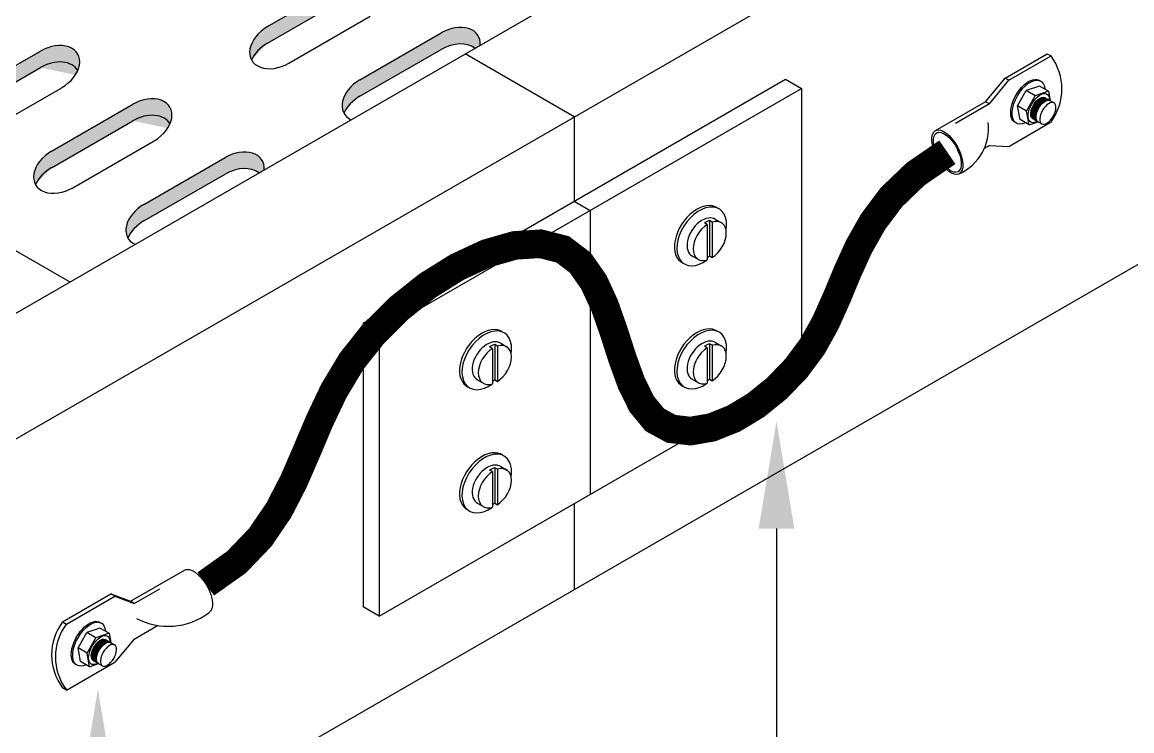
# Model space of a CAD drawing. Header units: millimetres. Extents: x 73539 to 164333, y 19300 to 40000.
# Drawn here: x 123665 to 125606, y 31229 to 32469 of the extents above; entities that cross this region are included whole.
import ezdxf

# ---------------------------------------------------------------- set-up
doc = ezdxf.new("R2010")
doc.units = ezdxf.units.MM
doc.layers.add('beam', color=1, linetype='Continuous', lineweight=25)

msp = doc.modelspace()

# ---------------------------------------------------------------- hatches: boundary and pattern name
h = msp.add_hatch()
h.set_pattern_fill('ANSI31', color=250, scale=5, angle=330, style=0)
h.set_pattern_definition([(15, (61424.906, -1722.277), (-4.1087523, 15.3340725), [])])
edge = h.paths.add_edge_path()
edge.add_ellipse((127837.2, 35476.5), major_axis=(-19.4, 33.6), ratio=0.56561, start_angle=180, end_angle=360)
edge.add_line((127817.9, 35510), (118959.2, 30395.5))
edge.add_ellipse((118966.4, 30354.9), major_axis=(-23, 39.9), ratio=0.56561, start_angle=212.6369, end_angle=327.3631, ccw=False)
edge.add_line((119000.8, 30330), (127856.6, 35442.9))
h = msp.add_hatch(color=250)
h.dxf.hatch_style = 1
edge = h.paths.add_edge_path()
edge.add_ellipse((124255.1, 32482.9), major_axis=(-46.4, -26.8), ratio=0.689985, start_angle=179.6182, end_angle=270, ccw=False)
edge.add_ellipse((124255.1, 32511.8), major_axis=(-46.4, -26.8), ratio=0.689985, start_angle=136.9407, end_angle=270)
edge.add_line((124236.6, 32543.8), (124094.5, 32461.8))
edge.add_ellipse((124113, 32429.7), major_axis=(-46.4, -26.8), ratio=0.689985, start_angle=270, end_angle=359.6182)
edge.add_ellipse((124113, 32400.9), major_axis=(-46.4, -26.8), ratio=0.689985, start_angle=270, end_angle=316.9407, ccw=False)
edge.add_line((124094.5, 32432.9), (124236.6, 32514.9))
h = msp.add_hatch(color=250)
h.dxf.hatch_style = 1
h.paths.add_polyline_path([(124456.7, 32423.7), (124466.4, 32429.3), (124466.4, 32429.8), (124466.5, 32431.3), (124466.4, 32432.7), (124466.4, 32434.1), (124466.2, 32435.5), (124466, 32436.9), (124465.7, 32438.2), (124465.4, 32439.6), (124465, 32440.9), (124464.5, 32442.1), (124464, 32443.4), (124463.4, 32444.6), (124462.7, 32445.7), (124462, 32446.9), (124461.2, 32448), (124460.4, 32449), (124459.5, 32450), (124458.5, 32451), (124457.5, 32451.9), (124456.5, 32452.8), (124455.4, 32453.7), (124454.2, 32454.5), (124453, 32455.2), (124451.7, 32455.9), (124450.4, 32456.6), (124449, 32457.2), (124447.6, 32457.7), (124446.2, 32458.2), (124444.7, 32458.7), (124443.2, 32459.1), (124441.7, 32459.4), (124440.1, 32459.7), (124438.5, 32460), (124436.8, 32460.1), (124435.2, 32460.3), (124433.5, 32460.3), (124431.8, 32460.4), (124430, 32460.3), (124428.3, 32460.2), (124426.5, 32460.1), (124424.7, 32459.9), (124422.9, 32459.6), (124421.1, 32459.3), (124419.3, 32458.9), (124417.5, 32458.5), (124415.7, 32458.1), (124413.9, 32457.5), (124412.1, 32457), (124410.3, 32456.3), (124408.5, 32455.7), (124406.7, 32454.9), (124404.9, 32454.2), (124403.2, 32453.3), (124401.4, 32452.5), (124399.7, 32451.6), (124398, 32450.6), (124255.9, 32368.6), (124254.8, 32367.9), (124253.7, 32367.2), (124252.6, 32366.5), (124251.5, 32365.8), (124250.4, 32365.1), (124249.3, 32364.3), (124248.3, 32363.6), (124247.2, 32362.8), (124246.2, 32362), (124245.2, 32361.2), (124244.2, 32360.3), (124243.3, 32359.5), (124242.3, 32358.6), (124241.4, 32357.7), (124240.5, 32356.9), (124239.6, 32356), (124238.8, 32355), (124237.9, 32354.1), (124237.1, 32353.2), (124236.3, 32352.3), (124235.5, 32351.3), (124234.8, 32350.3), (124234, 32349.4), (124233.3, 32348.4), (124232.6, 32347.4), (124232, 32346.4), (124231.3, 32345.4), (124230.7, 32344.4), (124230.2, 32343.4), (124229.6, 32342.4), (124229.1, 32341.4), (124228.6, 32340.4), (124228.1, 32339.4), (124227.7, 32338.4), (124227.2, 32337.3), (124226.9, 32336.3), (124226.5, 32335.3), (124226.2, 32334.3), (124225.9, 32333.3), (124225.6, 32332.2), (124225.3, 32331.2), (124225.1, 32330.2), (124224.9, 32329.2), (124224.8, 32328.2), (124224.7, 32327.2), (124224.6, 32326.2), (124224.5, 32325.2), (124224.5, 32324.3), (124224.4, 32323.3), (124224.5, 32322.3), (124224.5, 32321.4), (124224.6, 32320.4), (124224.7, 32319.5), (124224.9, 32318.6), (124225, 32317.6), (124225.2, 32316.7), (124225.5, 32315.9), (124225.7, 32315), (124226, 32314.1), (124226.3, 32313.3), (124226.7, 32312.4), (124227, 32311.6), (124227.4, 32310.8), (124227.9, 32310), (124228.1, 32310.5), (124228.3, 32311), (124228.6, 32311.6), (124228.9, 32312.1), (124229.1, 32312.6), (124229.4, 32313.2), (124229.7, 32313.7), (124230, 32314.2), (124230.3, 32314.8), (124230.6, 32315.3), (124230.9, 32315.8), (124231.2, 32316.3), (124231.5, 32316.9), (124231.9, 32317.4), (124232.2, 32317.9), (124232.5, 32318.4), (124232.9, 32318.9), (124233.2, 32319.4), (124233.6, 32320), (124234, 32320.5), (124234.4, 32321), (124234.8, 32321.5), (124235.1, 32322), (124235.5, 32322.5), (124235.9, 32323), (124236.4, 32323.5), (124236.8, 32324), (124237.2, 32324.5), (124237.6, 32325), (124238.1, 32325.4), (124238.5, 32325.9), (124239, 32326.4), (124239.4, 32326.9), (124239.9, 32327.3), (124240.3, 32327.8), (124240.8, 32328.3), (124241.3, 32328.7), (124241.8, 32329.2), (124242.3, 32329.7), (124242.7, 32330.1), (124243.2, 32330.6), (124243.7, 32331), (124244.2, 32331.5), (124244.8, 32331.9), (124245.3, 32332.3), (124245.8, 32332.8), (124246.3, 32333.2), (124246.9, 32333.6), (124247.4, 32334), (124247.9, 32334.4), (124248.5, 32334.8), (124249, 32335.2), (124249.6, 32335.6), (124250.1, 32336), (124250.7, 32336.4), (124251.3, 32336.8), (124251.8, 32337.2), (124252.4, 32337.6), (124253, 32337.9), (124253.6, 32338.3), (124254.1, 32338.7), (124254.7, 32339), (124255.3, 32339.4), (124255.9, 32339.7), (124398, 32421.8), (124399.2, 32422.4), (124400.3, 32423), (124401.5, 32423.7), (124402.7, 32424.2), (124403.9, 32424.8), (124405.1, 32425.4), (124406.3, 32425.9), (124407.5, 32426.4), (124408.7, 32426.9), (124409.9, 32427.3), (124411.1, 32427.8), (124412.3, 32428.2), (124413.6, 32428.6), (124414.8, 32428.9), (124416, 32429.3), (124417.3, 32429.6), (124418.5, 32429.9), (124419.7, 32430.2), (124421, 32430.4), (124422.2, 32430.6), (124423.4, 32430.8), (124424.6, 32431), (124425.8, 32431.1), (124427, 32431.3), (124428.2, 32431.4), (124429.4, 32431.4), (124430.6, 32431.5), (124431.8, 32431.5), (124433, 32431.5), (124434.1, 32431.5), (124435.3, 32431.4), (124436.4, 32431.3), (124437.5, 32431.2), (124438.6, 32431.1), (124439.7, 32430.9), (124440.8, 32430.7), (124441.9, 32430.5), (124442.9, 32430.3), (124444, 32430), (124445, 32429.8), (124446, 32429.5), (124447, 32429.1), (124447.9, 32428.8), (124448.9, 32428.4), (124449.8, 32428), (124450.7, 32427.6), (124451.6, 32427.1), (124452.5, 32426.6), (124453.3, 32426.2), (124454.1, 32425.6), (124454.9, 32425.1), (124455.7, 32424.5), (124456.5, 32424)])
h = msp.add_hatch(color=250)
h.dxf.hatch_style = 1
edge = h.paths.add_edge_path()
edge.add_ellipse((123715.9, 32358), major_axis=(-46.4, -26.8), ratio=0.689985, start_angle=179.6182, end_angle=270, ccw=False)
edge.add_ellipse((123715.9, 32386.9), major_axis=(-46.4, -26.8), ratio=0.689985, start_angle=136.9407, end_angle=270)
edge.add_line((123697.4, 32418.9), (123555.3, 32336.8))
edge.add_ellipse((123573.8, 32304.8), major_axis=(-46.4, -26.8), ratio=0.689985, start_angle=270, end_angle=359.6182)
edge.add_ellipse((123573.8, 32276), major_axis=(-46.4, -26.8), ratio=0.689985, start_angle=270, end_angle=316.9407, ccw=False)
edge.add_line((123555.3, 32308), (123697.4, 32390))
h = msp.add_hatch(color=250)
h.dxf.hatch_style = 1
edge = h.paths.add_edge_path()
edge.add_ellipse((123877.3, 32264.8), major_axis=(-46.4, -26.8), ratio=0.689985, start_angle=179.6182, end_angle=270, ccw=False)
edge.add_ellipse((123877.3, 32293.7), major_axis=(-46.4, -26.8), ratio=0.689985, start_angle=136.9407, end_angle=270)
edge.add_line((123858.8, 32325.7), (123716.7, 32243.7))
edge.add_ellipse((123735.2, 32211.6), major_axis=(-46.4, -26.8), ratio=0.689985, start_angle=270, end_angle=359.6182)
edge.add_ellipse((123735.2, 32182.8), major_axis=(-46.4, -26.8), ratio=0.689985, start_angle=270, end_angle=316.9407, ccw=False)
edge.add_line((123716.7, 32214.8), (123858.8, 32296.8))
h = msp.add_hatch(color=250)
h.dxf.hatch_style = 1
h.paths.add_polyline_path([(124079, 32205.6), (124088.6, 32211.2), (124088.6, 32211.7), (124088.7, 32213.2), (124088.7, 32214.6), (124088.6, 32216), (124088.4, 32217.4), (124088.2, 32218.8), (124087.9, 32220.1), (124087.6, 32221.5), (124087.2, 32222.7), (124086.7, 32224), (124086.2, 32225.3), (124085.6, 32226.5), (124084.9, 32227.6), (124084.2, 32228.8), (124083.4, 32229.9), (124082.6, 32230.9), (124081.7, 32231.9), (124080.8, 32232.9), (124079.8, 32233.8), (124078.7, 32234.7), (124077.6, 32235.6), (124076.4, 32236.4), (124075.2, 32237.1), (124073.9, 32237.8), (124072.6, 32238.5), (124071.3, 32239.1), (124069.9, 32239.6), (124068.4, 32240.1), (124067, 32240.6), (124065.4, 32241), (124063.9, 32241.3), (124062.3, 32241.6), (124060.7, 32241.9), (124059.1, 32242), (124057.4, 32242.2), (124055.7, 32242.2), (124054, 32242.2), (124052.2, 32242.2), (124050.5, 32242.1), (124048.7, 32242), (124046.9, 32241.8), (124045.1, 32241.5), (124043.3, 32241.2), (124041.5, 32240.8), (124039.7, 32240.4), (124037.9, 32239.9), (124036.1, 32239.4), (124034.3, 32238.8), (124032.5, 32238.2), (124030.7, 32237.6), (124028.9, 32236.8), (124027.1, 32236.1), (124025.4, 32235.2), (124023.6, 32234.4), (124021.9, 32233.5), (124020.2, 32232.5), (123878.1, 32150.5), (123877, 32149.8), (123875.9, 32149.1), (123874.8, 32148.4), (123873.7, 32147.7), (123872.6, 32147), (123871.6, 32146.2), (123870.5, 32145.4), (123869.5, 32144.7), (123868.5, 32143.9), (123867.5, 32143), (123866.5, 32142.2), (123865.5, 32141.4), (123864.6, 32140.5), (123863.6, 32139.6), (123862.7, 32138.7), (123861.8, 32137.8), (123861, 32136.9), (123860.1, 32136), (123859.3, 32135.1), (123858.5, 32134.1), (123857.7, 32133.2), (123857, 32132.2), (123856.2, 32131.3), (123855.5, 32130.3), (123854.9, 32129.3), (123854.2, 32128.3), (123853.6, 32127.3), (123853, 32126.3), (123852.4, 32125.3), (123851.8, 32124.3), (123851.3, 32123.3), (123850.8, 32122.3), (123850.3, 32121.3), (123849.9, 32120.3), (123849.5, 32119.2), (123849.1, 32118.2), (123848.7, 32117.2), (123848.4, 32116.2), (123848.1, 32115.2), (123847.8, 32114.1), (123847.6, 32113.1), (123847.3, 32112.1), (123847.2, 32111.1), (123847, 32110.1), (123846.9, 32109.1), (123846.8, 32108.1), (123846.7, 32107.1), (123846.7, 32106.2), (123846.7, 32105.2), (123846.7, 32104.2), (123846.7, 32103.3), (123846.8, 32102.3), (123846.9, 32101.4), (123847.1, 32100.5), (123847.2, 32099.5), (123847.4, 32098.6), (123847.7, 32097.7), (123847.9, 32096.9), (123848.2, 32096), (123848.5, 32095.1), (123848.9, 32094.3), (123849.3, 32093.5), (123849.7, 32092.7), (123850.1, 32091.9), (123850.3, 32092.4), (123850.6, 32092.9), (123850.8, 32093.5), (123851.1, 32094), (123851.4, 32094.5), (123851.6, 32095.1), (123851.9, 32095.6), (123852.2, 32096.1), (123852.5, 32096.7), (123852.8, 32097.2), (123853.1, 32097.7), (123853.4, 32098.2), (123853.7, 32098.7), (123854.1, 32099.3), (123854.4, 32099.8), (123854.8, 32100.3), (123855.1, 32100.8), (123855.5, 32101.3), (123855.8, 32101.8), (123856.2, 32102.4), (123856.6, 32102.9), (123857, 32103.4), (123857.4, 32103.9), (123857.8, 32104.4), (123858.2, 32104.9), (123858.6, 32105.4), (123859, 32105.9), (123859.4, 32106.4), (123859.9, 32106.8), (123860.3, 32107.3), (123860.7, 32107.8), (123861.2, 32108.3), (123861.6, 32108.8), (123862.1, 32109.2), (123862.6, 32109.7), (123863, 32110.2), (123863.5, 32110.6), (123864, 32111.1), (123864.5, 32111.6), (123865, 32112), (123865.5, 32112.5), (123866, 32112.9), (123866.5, 32113.3), (123867, 32113.8), (123867.5, 32114.2), (123868, 32114.6), (123868.6, 32115.1), (123869.1, 32115.5), (123869.6, 32115.9), (123870.2, 32116.3), (123870.7, 32116.7), (123871.3, 32117.1), (123871.8, 32117.5), (123872.4, 32117.9), (123872.9, 32118.3), (123873.5, 32118.7), (123874.1, 32119.1), (123874.6, 32119.5), (123875.2, 32119.8), (123875.8, 32120.2), (123876.4, 32120.6), (123877, 32120.9), (123877.5, 32121.3), (123878.1, 32121.6), (124020.2, 32203.7), (124021.4, 32204.3), (124022.5, 32204.9), (124023.7, 32205.5), (124024.9, 32206.1), (124026.1, 32206.7), (124027.3, 32207.2), (124028.5, 32207.8), (124029.7, 32208.3), (124030.9, 32208.8), (124032.1, 32209.2), (124033.3, 32209.7), (124034.6, 32210.1), (124035.8, 32210.5), (124037, 32210.8), (124038.3, 32211.2), (124039.5, 32211.5), (124040.7, 32211.8), (124041.9, 32212.1), (124043.2, 32212.3), (124044.4, 32212.5), (124045.6, 32212.7), (124046.8, 32212.9), (124048.1, 32213), (124049.3, 32213.2), (124050.5, 32213.2), (124051.7, 32213.3), (124052.8, 32213.4), (124054, 32213.4), (124055.2, 32213.4), (124056.3, 32213.3), (124057.5, 32213.3), (124058.6, 32213.2), (124059.7, 32213.1), (124060.9, 32213), (124062, 32212.8), (124063, 32212.6), (124064.1, 32212.4), (124065.2, 32212.2), (124066.2, 32211.9), (124067.2, 32211.6), (124068.2, 32211.3), (124069.2, 32211), (124070.2, 32210.7), (124071.1, 32210.3), (124072, 32209.9), (124072.9, 32209.5), (124073.8, 32209), (124074.7, 32208.5), (124075.5, 32208), (124076.4, 32207.5), (124077.2, 32207), (124077.9, 32206.4), (124078.7, 32205.9)])

# ---------------------------------------------------------------- linework, layer by layer
for p, q in [((120854.4, 30344), (128364.3, 34679.8)), ((121045.2, 30233.8), (128555, 34569.6)), ((121045.2, 29406.7), (128555, 33742.5)), ((122833.9, 32543), (123748.6, 32014.9)), ((124630.7, 32303.9), (124439.9, 32414.1)), ((124261.4, 31942.9), (125000, 32369.4)), ((125000, 32369.4), (125028, 32353.2)), ((124289.4, 31926.8), (125028, 32353.2)), ((125028, 32353.2), (125028, 31856.6)), ((125405.6, 32322.8), (125421.1, 32349.6)), ((125444.1, 32357.6), (125421.1, 32349.6)), ((125436.9, 32340.5), (125421.1, 32349.6)), ((125459.9, 32348.5), (125436.9, 32340.5)), ((125459.9, 32348.5), (125444.1, 32357.6)), ((125459.9, 32348.5), (125463, 32332.2)), ((125421.4, 32313.7), (125436.9, 32340.5)), ((125453.6, 32337.6), (125469.6, 32328.3)), ((125421.4, 32313.7), (125405.6, 32322.8)), ((125410.2, 32298.9), (125405.6, 32322.8)), ((125426, 32289.8), (125421.4, 32313.7)), ((124630.7, 32303.9), (124630.7, 32156.2)), ((125426, 32289.8), (125410.2, 32298.9)), ((125426, 32289.8), (125441.6, 32295.2)), ((125432.2, 32300.6), (125448.3, 32291.4)), ((124630.7, 32156.2), (124658.7, 32140)), ((124658.7, 32140), (124658.7, 31643.4)), ((124863.2, 32115.4), (124858.5, 32118.2)), ((124863.2, 32115.4), (124863.2, 32053.4)), ((124871.9, 32119.6), (124867.2, 32122.3)), ((124867.2, 32122.3), (124867.2, 32060.3)), ((124871.9, 32119.6), (124871.9, 32057.6)), ((124877.8, 32124.3), (124888.5, 32118.1)), ((124835.8, 32061.1), (124848.2, 32054)), ((124867.2, 32060.3), (124871.9, 32057.6)), ((124261.4, 31942.9), (124261.4, 31446.3)), ((124289.4, 31926.8), (124261.4, 31942.9)), ((124289.4, 31926.8), (124289.4, 31430.1)), ((124487.4, 31898.5), (124482.7, 31901.2)), ((124496.2, 31902.7), (124491.5, 31905.4)), ((124491.5, 31905.4), (124491.5, 31843.3)), ((124496.2, 31902.7), (124496.2, 31840.6)), ((124502, 31907.4), (124512.8, 31901.2)), ((124863.2, 31899.7), (124858.5, 31902.5)), ((124863.2, 31899.7), (124863.2, 31837.7)), ((124871.9, 31903.9), (124867.2, 31906.6)), ((124867.2, 31906.6), (124867.2, 31844.6)), ((124871.9, 31903.9), (124871.9, 31841.9)), ((124877.8, 31908.6), (124888.5, 31902.4)), ((124487.4, 31898.5), (124487.4, 31836.5)), ((124289.4, 31430.1), (125028, 31856.6)), ((124460.1, 31844.2), (124472.5, 31837)), ((124491.5, 31843.3), (124496.2, 31840.6)), ((124835.8, 31845.4), (124848.2, 31838.3)), ((124867.2, 31844.6), (124871.9, 31841.9)), ((124487.4, 31682.8), (124482.7, 31685.5)), ((124496.2, 31687), (124491.5, 31689.7)), ((124491.5, 31689.7), (124491.5, 31627.7)), ((124496.2, 31687), (124496.2, 31624.9)), ((124502, 31691.7), (124512.8, 31685.5)), ((124487.4, 31682.8), (124487.4, 31620.8)), ((124460.1, 31628.5), (124472.5, 31621.3)), ((124491.5, 31627.7), (124496.2, 31624.9)), ((124630.7, 31627.2), (124630.7, 31476.8)), ((124289.4, 31430.1), (124261.4, 31446.3)), ((123762.9, 31374.4), (123778.3, 31401.2)), ((123801.3, 31409.2), (123778.3, 31401.2)), ((123794.1, 31392), (123778.3, 31401.2)), ((123817.1, 31400), (123794.1, 31392)), ((123817.1, 31400), (123801.3, 31409.2)), ((123817.1, 31400), (123820.2, 31383.7)), ((123778.7, 31365.2), (123794.1, 31392)), ((123810.8, 31389.2), (123826.9, 31379.9)), ((123778.7, 31365.2), (123762.9, 31374.4)), ((123767.4, 31350.5), (123762.9, 31374.4)), ((123783.2, 31341.3), (123778.7, 31365.2)), ((123783.2, 31341.3), (123767.4, 31350.5)), ((123783.2, 31341.3), (123798.9, 31346.8)), ((123789.5, 31352.2), (123805.5, 31343))]:
    msp.add_line(p, q)
at = {"color": 250}
for p, q in [((124094.5, 32461.8), (124236.6, 32543.8)), ((124094.5, 32432.9), (124236.6, 32514.9)), ((124131.5, 32397.7), (124273.6, 32479.8)), ((124255.9, 32368.6), (124398, 32450.6)), ((123555.3, 32336.8), (123697.4, 32418.9)), ((124255.9, 32339.7), (124398, 32421.8)), ((123555.3, 32308), (123697.4, 32390)), ((123592.3, 32272.8), (123734.4, 32354.8)), ((123716.7, 32243.7), (123858.8, 32325.7)), ((123716.7, 32214.8), (123858.8, 32296.8)), ((123753.7, 32179.6), (123895.8, 32261.7)), ((123878.1, 32150.5), (124020.2, 32232.5)), ((123878.1, 32121.6), (124020.2, 32203.7))]:
    msp.add_line(p, q, dxfattribs=at)
at = {"color": 7}
msp.add_line((124984.3, 31583.3), (124984.3, 30758), dxfattribs=at)
at = {"color": 30, "const_width": 50}
msp.add_lwpolyline([(125283.1, 32241.8), (125227.8, 32203.9), (125185.4, 32163.2), (125153.2, 32120.3), (125128.3, 32076.2), (125108, 32031.5), (125089.6, 31987.1), (125070.2, 31943.7), (125047.2, 31902.2), (125018.4, 31863.4), (124984.7, 31828.5), (124947.9, 31798.8), (124909.4, 31775.6), (124870.9, 31760.2), (124834.1, 31753.8), (124800.4, 31757.7), (124771.7, 31773.3), (124748.7, 31801), (124730.4, 31838.2), (124714.7, 31881.5), (124699.9, 31927.6), (124683.9, 31973.1), (124664.9, 32014.5), (124641.1, 32048.5), (124610.5, 32071.8), (124571.9, 32081.6), (124526.8, 32078.8), (124477.4, 32064.7), (124425.8, 32040.7), (124374.2, 32008.4), (124324.8, 31969.1), (124279.7, 31924.4), (124241.1, 31875.7), (124210.3, 31824.3), (124185.2, 31771.5), (124162.8, 31718.3), (124140, 31665.9), (124114, 31615.4), (124081.7, 31567.9), (124040.1, 31524.5), (123986.3, 31486.3)], dxfattribs=at)
at = {"color": 250}
for centre, start_param, end_param in [((124113, 32429.7), 4.712389, 7.853982), ((124416.5, 32418.6), 2.704283, 4.712389), ((123715.9, 32386.9), 1.570796, 4.712389), ((124113, 32400.9), 4.712389, 5.531659), ((124416.5, 32389.7), 3.396946, 4.712389), ((123715.9, 32358), 3.13493, 4.712389), ((124274.4, 32336.6), 4.712389, 6.720495), ((123877.3, 32293.7), 1.570796, 4.712389), ((124274.4, 32307.7), 4.712389, 5.531659), ((123877.3, 32264.8), 3.13493, 4.712389), ((123735.2, 32211.6), 4.712389, 7.853982), ((124038.7, 32200.5), 2.704283, 4.712389), ((123735.2, 32182.8), 4.712389, 5.531659), ((124038.7, 32171.6), 3.396946, 4.712389), ((123896.6, 32118.5), 4.712389, 6.720495), ((123896.6, 32089.6), 4.712389, 5.531659)]:
    msp.add_ellipse(centre, major_axis=(-46.4, -26.8), ratio=0.689985, start_param=start_param, end_param=end_param, dxfattribs=at)
at = {"extrusion": (0, 0, -1)}
for centre, major_axis, ratio, start_param, end_param in [((125422.6, 32330.9), (-21.3, -36.9), 0.522799, 6.221203, 9.48676), ((125425, 32329.5), (-21.3, -36.9), 0.522799, 5.630532, 10.077432), ((125442.9, 32319.1), (-14.2, -24.6), 0.499645, 5.560451, 10.147512), ((125442.9, 32319.1), (-10.7, -18.5), 0.499645, 0, 3.141593), ((123779.8, 31382.4), (-21.3, -36.9), 0.522799, 6.221203, 9.48676), ((123782.2, 31381.1), (-21.3, -36.9), 0.522799, 5.630532, 10.077432), ((123800.2, 31370.7), (-14.2, -24.6), 0.499645, 5.560451, 10.147512), ((123800.2, 31370.7), (-10.7, -18.5), 0.499645, 0, 3.141593)]:
    msp.add_ellipse(centre, major_axis=major_axis, ratio=ratio, start_param=start_param, end_param=end_param, dxfattribs=at)
at = {"color": 250, "extrusion": (0, 0, -1)}
for centre in [(125443.9, 32318.5), (125445, 32317.9), (125446, 32317.3), (125447, 32316.7), (125448, 32316.2), (125449.1, 32315.6), (125450.1, 32315), (125451.1, 32314.4), (125452.2, 32313.8), (123801.2, 31370.1), (123802.2, 31369.5), (123803.3, 31368.9), (123804.3, 31368.3), (123805.3, 31367.7), (123806.3, 31367.1), (123807.4, 31366.5), (123808.4, 31365.9), (123809.4, 31365.3)]:
    msp.add_ellipse(centre, major_axis=(-10.7, -18.5), ratio=0.499645, start_param=0, end_param=3.141593, dxfattribs=at)
at = {"extrusion": (0, 0, -1)}
for centre in [(125458.9, 32309.9), (123816.2, 31361.4)]:
    msp.add_ellipse(centre, major_axis=(-10.7, -18.5), ratio=0.499645, dxfattribs=at)
for centre, major_axis, start_param, end_param in [((124849.2, 32097.1), (31.5, 47.4), 6.253426, 9.53346), ((124853.5, 32094.6), (31.5, 47.4), 5.325119, 10.461768), ((124856.8, 32092.7), (21, 31.6), 0, 3.220516), ((124867.6, 32086.5), (21, 31.6), 0.961803, 3.800177), ((124862.9, 32089.2), (21, 31.6), 0.658585, 0.961803), ((124867.6, 32086.5), (21, 31.6), 4.103396, 6.94177), ((124862.9, 32089.2), (21, 31.6), 3.963372, 4.103396), ((124473.4, 31880.2), (31.5, 47.4), 6.253426, 9.53346), ((124477.7, 31877.7), (31.5, 47.4), 5.325119, 10.461768), ((124849.2, 31881.4), (31.5, 47.4), 6.253426, 9.53346), ((124853.5, 31878.9), (31.5, 47.4), 5.325119, 10.461768), ((124481.1, 31875.8), (21, 31.6), 0, 3.220516), ((124487.1, 31872.3), (21, 31.6), 0.658585, 0.961803), ((124491.8, 31869.6), (21, 31.6), 4.103396, 6.94177), ((124856.8, 31877), (21, 31.6), 0, 3.220516), ((124867.6, 31870.8), (21, 31.6), 0.961803, 3.800177), ((124862.9, 31873.5), (21, 31.6), 0.658585, 0.961803), ((124867.6, 31870.8), (21, 31.6), 4.103396, 6.94177), ((124491.8, 31869.6), (21, 31.6), 0.961803, 3.800177), ((124487.1, 31872.3), (21, 31.6), 3.963372, 4.103396), ((124862.9, 31873.5), (21, 31.6), 3.963372, 4.103396), ((124473.4, 31664.5), (31.5, 47.4), 6.253426, 9.53346), ((124477.7, 31662), (31.5, 47.4), 5.325119, 10.461768), ((124481.1, 31660.1), (21, 31.6), 0, 3.220516), ((124487.1, 31656.6), (21, 31.6), 0.658585, 0.961803), ((124491.8, 31653.9), (21, 31.6), 4.103396, 6.94177), ((124491.8, 31653.9), (21, 31.6), 0.961803, 3.800177), ((124487.1, 31656.6), (21, 31.6), 3.963372, 4.103396)]:
    msp.add_ellipse(centre, major_axis=major_axis, ratio=0.631679, start_param=start_param, end_param=end_param)
at = {"color": 7}
for points in [[(124953.1, 31583.3), (125015.6, 31583.3), (124984.3, 31770.8)], [(123766.5, 31114.6), (123829, 31114.6), (123797.7, 31302.1)]]:
    msp.add_solid(points, dxfattribs=at)
at = {"layer": 'beam', "color": 212}
for p, q in [((125384, 32371.5), (125457.8, 32414.2)), ((125390.6, 32367.7), (125464.5, 32410.3)), ((125457.8, 32414.2), (125464.5, 32410.3)), ((125350, 32330.1), (125384, 32371.5)), ((125356.6, 32326.3), (125390.6, 32367.7)), ((125390.6, 32367.7), (125384, 32371.5)), ((125350, 32330.1), (125262, 32279.3)), ((125356.6, 32326.3), (125297.2, 32292)), ((125356.6, 32326.3), (125350, 32330.1)), ((125390.6, 32252.1), (125464.5, 32294.8)), ((125356.6, 32253.4), (125347.4, 32248.1)), ((125356.6, 32253.4), (125390.6, 32252.1)), ((123854.4, 31455.9), (123950.2, 31511.2)), ((123861.1, 31452.1), (123905.8, 31477.9)), ((123736, 31420.1), (123820.4, 31468.8)), ((123742.7, 31416.2), (123827, 31465)), ((123827, 31465), (123820.4, 31468.8)), ((123820.4, 31468.8), (123854.4, 31455.9)), ((123827, 31465), (123861.1, 31452.1)), ((123861.1, 31452.1), (123854.4, 31455.9)), ((123736, 31420.1), (123742.7, 31416.2)), ((123861.1, 31389.9), (123902, 31413.6)), ((123861.1, 31389.9), (123827, 31349.4)), ((123742.7, 31300.7), (123827, 31349.4)), ((123742.7, 31300.7), (123736, 31304.5))]:
    msp.add_line(p, q, dxfattribs=at)
for centre, radius, start, end in [((125385.2, 32352.5), 98.1, 323.9004, 36.0996), ((125267, 32284.1), 88.2, 294.6876, 6.3771), ((123920.6, 31531.2), 119, 242.1451, 306.6318), ((123812.7, 31362.3), 96, 142.9949, 217.0051), ((123819.3, 31358.5), 96, 142.9949, 217.0051)]:
    msp.add_arc(centre, radius, start, end, dxfattribs=at)
for major_axis in [(-20.7, 37.8), (-18.6, 34)]:
    msp.add_ellipse((125283.1, 32241.8), major_axis=major_axis, ratio=0.461887, dxfattribs=at)
at = {"layer": 'beam', "color": 212, "extrusion": (0, 0, -1)}
msp.add_ellipse((123970.1, 31472.9), major_axis=(21.5, -37.3), ratio=0.484527, start_param=3.141593, end_param=6.283185, dxfattribs=at)

doc.saveas('drawing.dxf')
